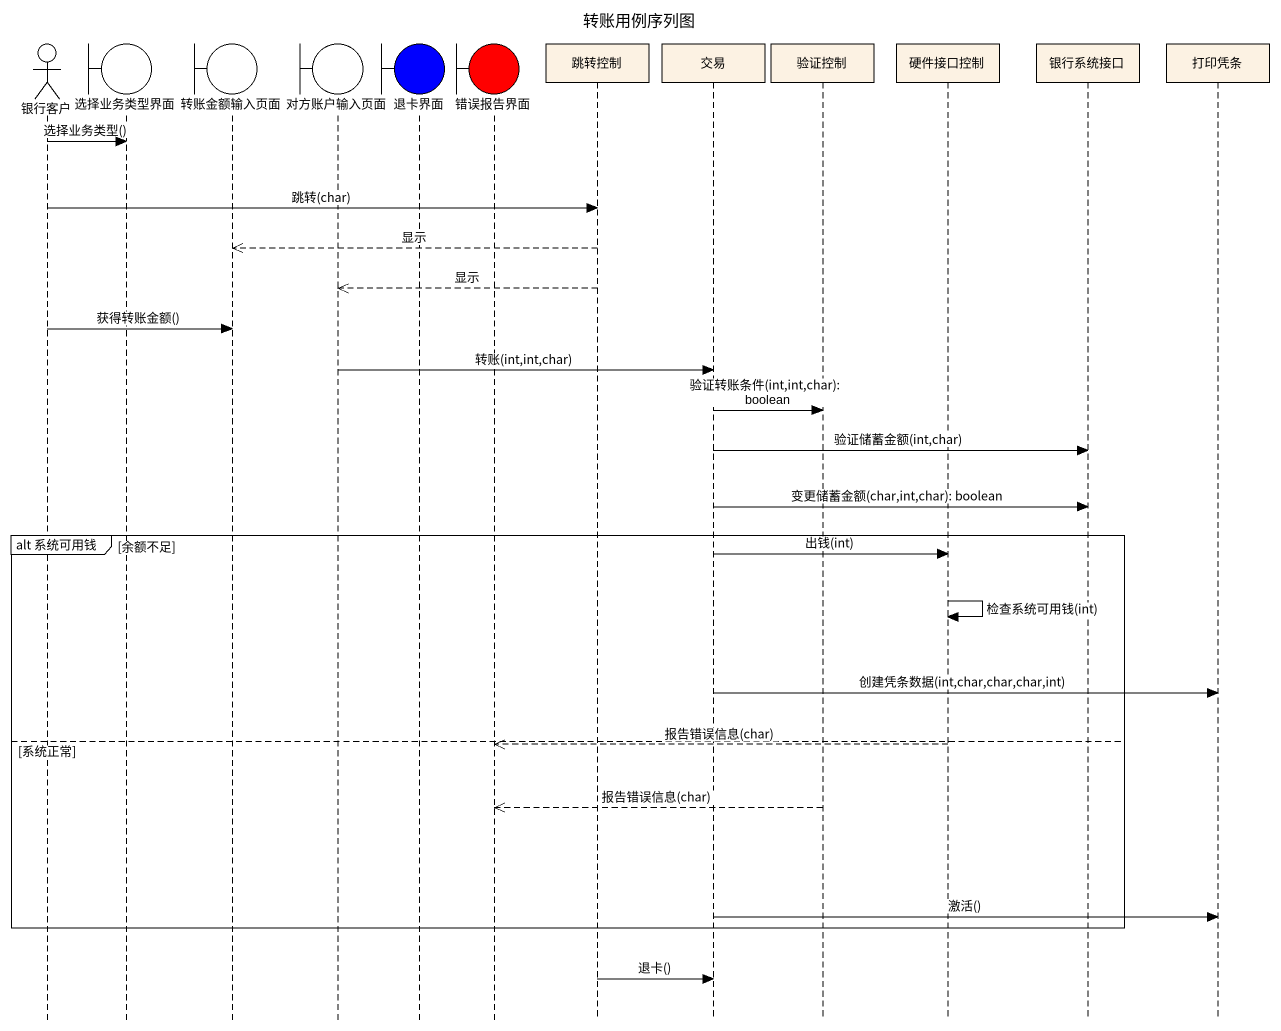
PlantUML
@startuml
title 转账用例序列图
hide footbox
actor 银行客户
boundary 选择业务类型界面
boundary 转账金额输入页面
boundary 对方账户输入页面
boundary 退卡界面 #0000FF
boundary 错误报告界面 #FF0000
participant 跳转控制
participant 交易
participant 验证控制
participant 硬件接口控制
participant 银行系统接口
participant 打印凭条

银行客户 -> 选择业务类型界面 : 选择业务类型()
银行客户 -> 跳转控制 : 跳转(char)
跳转控制 -->> 转账金额输入页面 : 显示
跳转控制 -->> 对方账户输入页面 : 显示
银行客户 -> 转账金额输入页面 : 获得转账金额()
对方账户输入页面 -> 交易 : 转账(int,int,char)
交易 -> 验证控制 : 验证转账条件(int,int,char): boolean
交易 -> 银行系统接口 : 验证储蓄金额(int,char)
交易 -> 银行系统接口 : 变更储蓄金额(char,int,char): boolean
group alt 系统可用钱 [余额不足]
  交易 -> 硬件接口控制 : 出钱(int)
  硬件接口控制 -> 硬件接口控制 : 检查系统可用钱(int)
  交易 -> 打印凭条 : 创建凭条数据(int,char,char,char,int)
else 系统正常
  硬件接口控制 -->> 错误报告界面 : 报告错误信息(char)
  验证控制 -->> 错误报告界面 : 报告错误信息(char)
  交易 -> 打印凭条 : 激活()
end
跳转控制 -> 交易 : 退卡()
@enduml
